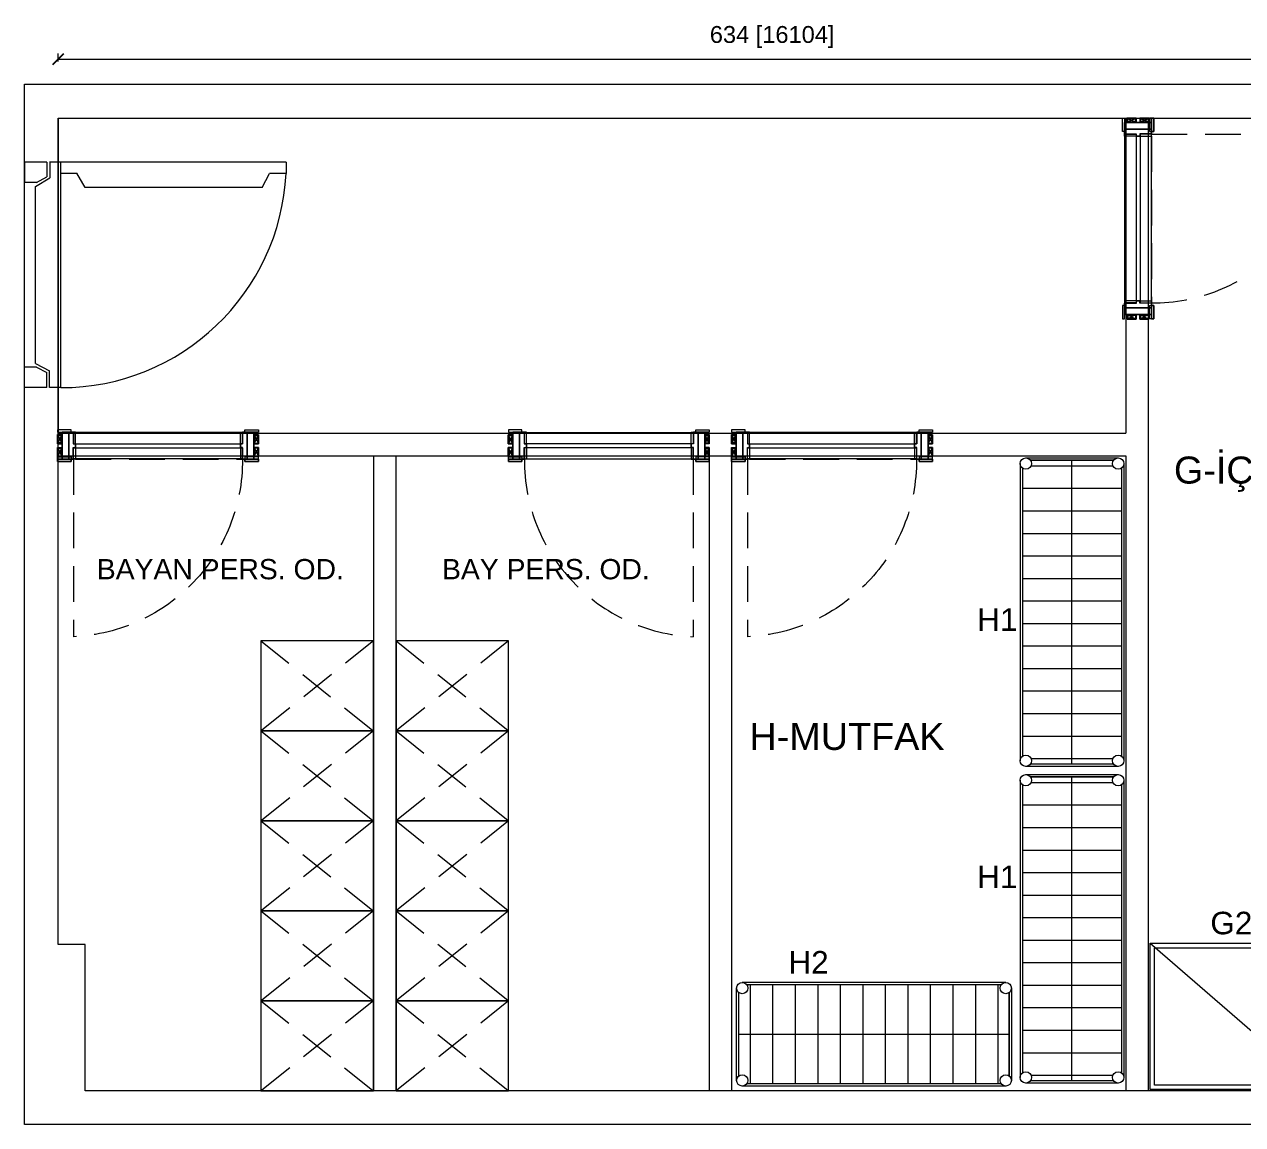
# Model space of a CAD drawing. Header units: millimetres. Extents: x 29001 to 40804, y -8833 to -5892.
# Drawn here: x 29509 to 30050, y -6412 to -5924 of the extents above; entities that cross this region are included whole.
import ezdxf

# ---------------------------------------------------------------- set-up
doc = ezdxf.new("R2010")
doc.units = ezdxf.units.MM
doc.linetypes.add('150821 Uyg - tasıyıcı (2BK)$0$150821 Uyg - tasıyıcı (2BK)$0$150515 Uyg - Çekirdekler$0$150515 Uyg - Çekirdekler - Bodrumlar$0$150515 Uyg - Çekirdekler$0$Uyg - Yangın Merdivenleri ve Asansörler$0$HIDDEN2', pattern=[4.7625, 3.175, -1.5875])
doc.linetypes.add('DASHED', pattern=[19.05, 12.7, -6.35])
doc.layers.get('0').update_dxf_attribs({"lineweight": 0})
doc.layers.get('Defpoints').update_dxf_attribs({"lineweight": 0})
for name, color, linetype, lineweight in [('İZDÜŞÜM - MARGO', 253, 'DASHED', 0), ('mutfak-Ekipman', 4, 'Continuous', 0), ('mutfak-poz no', 7, 'Continuous', 0), ('mutfak-s.oda panel kapısı', 54, 'Continuous', 0), ('YAZILAR - MARGO', 8, 'Continuous', 0)]:
    doc.layers.add(name, color=color, linetype=linetype, lineweight=lineweight)
doc.layers.add('KARKAS - MARGO', color=7, linetype='Continuous', lineweight=0, true_color=0xa300a3)
doc.styles.add('AUTOBAN', font='')
doc.styles.add('ekp-yazı', font='arial.ttf', dxfattribs={"height": 10})
doc.styles.get("Standard").update_dxf_attribs({"font": 'arial.ttf'})
doc.styles.get('AUTOBAN').set_extended_font_data('Helvetica Normal Tr')
doc.dimstyles.new('AUTO_DIM_1-50', dxfattribs={"dimtxt": 7.5, "dimasz": 5, "dimexe": 2.5, "dimexo": 15, "dimgap": 5, "dimtad": 1, "dimdec": 0, "dimrnd": 0.5, "dimdsep": 46, "dimtxsty": 'AUTOBAN', "dimblk": 'ARCHTICK', "dimcen": 5, "dimclrd": 256, "dimclre": 256, "dimclrt": 256, "dimadec": 0, "dimazin": 0, "dimtfac": 1, "dimtdec": 0, "dimtix": 1, "dimtofl": 0, "dimtmove": 0, "dimatfit": 0, "dimldrblk": 'ARCHTICK', "dimfxl": 1, "dimfxlon": 1, "dimtolj": 1, "dimtzin": 0, "dimlwd": -1, "dimlwe": -1, "dimarcsym": 0})

# ---------------------------------------------------------------- blocks, each defined once
blk = doc.blocks.new('_ArchTick')
at = {"color": 0, "linetype": 'ByBlock', "const_width": 0.15}
blk.add_lwpolyline([(-0.5, -0.5), (0.5, 0.5)], dxfattribs=at)
blk = doc.blocks.new('*D143')
at = {"transparency": 16777216}
for p, q in [((992.46, 180.46), (992.46, 183.96)), ((1626.46, 180.46), (1626.46, 183.96)), ((992.46, 181.46), (1626.46, 181.46))]:
    blk.add_line(p, q, dxfattribs=at)
at = {"layer": 'Defpoints', "color": 0, "transparency": 16777216}
for p in [(1626.46, 181.46), (992.46, 131.46), (1626.46, 131.46)]:
    blk.add_point(p, dxfattribs=at)
at = {"transparency": 16777216, "xscale": 5, "yscale": 5, "zscale": 5, "rotation": 180}
blk.add_blockref('_ArchTick', (992.46, 181.46), dxfattribs=at)
at = {"transparency": 16777216, "xscale": 5, "yscale": 5, "zscale": 5}
blk.add_blockref('_ArchTick', (1626.46, 181.46), dxfattribs=at)
at = {"transparency": 16777216, "insert": (1309.46, 191.32), "char_height": 7.5, "attachment_point": 5, "style": 'AUTOBAN', "bg_fill": 3, "box_fill_scale": 1.1, "bg_fill_color": 256, "bg_fill_true_color": 13158600, "bg_fill_transparency": 0}
blk.add_mtext('\\A1;634 [16104]', dxfattribs=at)
blk = doc.blocks.new('Soğuk O.Kapısı2')
at = {"ltscale": 2}
for p, q in [((-100, 116.2), (-100, 16.2)), ((-95, 116.2), (-95, 108.88)), ((-88.8, 105.58), (-95, 108.88)), ((-88.8, 105.58), (-88.8, 26.97)), ((-88.8, 26.97), (-95.05, 23.22)), ((-95.05, 16.2), (-95.05, 23.22)), ((0, 16.2), (-100, 16.2)), ((-100, 11.25), (-92.98, 11.25)), ((-89.23, 5), (-92.98, 11.25)), ((-10.62, 5), (-7.32, 11.2)), ((0, 11.2), (-7.32, 11.2)), ((-100, 10), (-93.43, 10)), ((-91.03, 5.35), (-93.43, 10)), ((-8.97, 5.35), (-6.57, 10)), ((0, 10), (-6.57, 10)), ((-100, 0), (-91.03, 0)), ((-10.62, 5), (-89.23, 5)), ((0, 0), (-8.97, 0))]:
    blk.add_line(p, q, dxfattribs=at)
at = {"ltscale": 5}
for p, q in [((-100, 116.2), (-95, 116.2)), ((-100, 16.2), (-100, 11.2)), ((0, 16.2), (0, 11.2)), ((-100, 10), (-100, 0)), ((0, 10), (0, 0)), ((-91.03, 5.35), (-91.03, 0)), ((-8.97, 5.35), (-8.97, 0))]:
    blk.add_line(p, q, dxfattribs=at)
blk.add_arc((-100, 16.2), 100.12, 0, 87.1376, dxfattribs=at)
blk = doc.blocks.new('A$C7F1D2CA6')
for points in [[(78.88, 89.21), (77.88, 89.21), (77.88, 83.21), (78.88, 83.21)], [(77.9, 89.21), (78.9, 89.21), (78.9, 83.21), (77.9, 83.21)], [(90.88, 87.21), (78.88, 87.21), (78.88, 84.21), (90.88, 84.21)], [(78.89, 89.21), (79.89, 89.21), (79.89, 83.21), (78.89, 83.21)], [(78.9, 87.21), (90.9, 87.21), (90.9, 84.21), (78.9, 84.21)], [(91.88, 89.21), (90.88, 89.21), (90.88, 83.21), (91.88, 83.21)], [(78.88, 84.21), (90.88, 84.21), (90.88, 82.21), (85.68, 82.21), (85.68, 81.21), (78.88, 81.21)], [(90.9, 84.21), (78.9, 84.21), (78.9, 82.21), (84.1, 82.21), (84.1, 81.21), (90.9, 81.21)], [(79, 7.1), (84, 7.1), (84, 82.11), (79, 82.11)], [(90.78, 7.1), (85.78, 7.1), (85.78, 82.11), (90.78, 82.11)], [(78.89, 0), (77.89, 0), (77.89, 6), (78.89, 6)], [(77.89, 0), (78.89, 0), (78.89, 6), (77.89, 6)], [(78.88, 0), (79.88, 0), (79.88, 6), (78.88, 6)], [(78.89, 5), (90.89, 5), (90.89, 7), (85.69, 7), (85.69, 8), (78.89, 8)], [(90.89, 5), (78.89, 5), (78.89, 7), (84.09, 7), (84.09, 8), (90.89, 8)], [(91.89, 0), (90.89, 0), (90.89, 6), (91.89, 6)], [(90.89, 2), (78.89, 2), (78.89, 5), (90.89, 5)], [(78.89, 2), (90.89, 2), (90.89, 5), (78.89, 5)]]:
    blk.add_lwpolyline(points, close=True)
at = {"layer": 'İZDÜŞÜM - MARGO', "linetype": '150821 Uyg - tasıyıcı (2BK)$0$150821 Uyg - tasıyıcı (2BK)$0$150515 Uyg - Çekirdekler$0$150515 Uyg - Çekirdekler - Bodrumlar$0$150515 Uyg - Çekirdekler$0$Uyg - Yangın Merdivenleri ve Asansörler$0$HIDDEN2', "ltscale": 5}
for p, q in [((78.89, 8), (78.88, 81.21)), ((78.88, 8), (78.89, 81.21))]:
    blk.add_line(p, q, dxfattribs=at)
blk.add_lwpolyline([(79, 7.1), (0, 7.1)], dxfattribs=at)
blk.add_arc((78.47, 3.61), 78.5, 89.6105, 177.4509, dxfattribs=at)
at = {"layer": 'KARKAS - MARGO'}
for p, q in [((80.09, 87.27), (84.08, 89.27)), ((84.09, 87.27), (80.09, 89.27)), ((84.09, 87.27), (80.09, 89.27)), ((80.09, 87.27), (84.09, 89.27)), ((85.69, 87.27), (89.69, 89.27)), ((89.69, 87.27), (85.69, 89.27)), ((85.69, 87.27), (89.69, 89.27)), ((89.69, 87.27), (85.7, 89.27)), ((79.89, 0), (83.88, 2)), ((83.89, 0), (79.89, 2)), ((84.09, 0), (80.09, 2)), ((80.09, 0), (84.09, 2)), ((85.69, 0), (89.69, 2)), ((89.69, 0), (85.69, 2)), ((85.89, 0), (89.89, 2)), ((89.89, 0), (85.9, 2))]:
    blk.add_line(p, q, dxfattribs=at)
for points in [[(84.09, 87.27), (80.09, 87.27), (80.09, 89.27), (84.09, 89.27)], [(80.09, 87.27), (84.09, 87.27), (84.09, 89.27), (80.09, 89.27)], [(83.89, 87.47), (80.29, 87.47), (80.29, 89.07), (83.89, 89.07)], [(80.29, 87.47), (83.89, 87.47), (83.89, 89.07), (80.29, 89.07)], [(89.69, 87.27), (85.69, 87.27), (85.69, 89.27), (89.69, 89.27)], [(85.69, 87.27), (89.69, 87.27), (89.69, 89.27), (85.69, 89.27)], [(89.49, 87.47), (85.89, 87.47), (85.89, 89.07), (89.49, 89.07)], [(85.89, 87.47), (89.49, 87.47), (89.49, 89.07), (85.89, 89.07)], [(83.89, 0), (79.89, 0), (79.89, 2), (83.89, 2)], [(80.09, 0), (84.09, 0), (84.09, 2), (80.09, 2)], [(83.69, 0.2), (80.09, 0.2), (80.09, 1.8), (83.69, 1.8)], [(80.29, 0.2), (83.89, 0.2), (83.89, 1.8), (80.29, 1.8)], [(89.69, 0), (85.69, 0), (85.69, 2), (89.69, 2)], [(85.89, 0), (89.89, 0), (89.89, 2), (85.89, 2)], [(89.49, 0.2), (85.89, 0.2), (85.89, 1.8), (89.49, 1.8)], [(86.09, 0.2), (89.69, 0.2), (89.69, 1.8), (86.09, 1.8)]]:
    blk.add_lwpolyline(points, close=True, dxfattribs=at)
blk = doc.blocks.new('istif rafı 137-46')
at = {"ltscale": 5}
for p, q in [((134.5, 0), (2.51, 0)), ((132.5, -1), (4.5, -1)), ((134.5, -46), (2.5, -46)), ((132.5, -45), (4.5, -45))]:
    blk.add_line(p, q, dxfattribs=at)
for p, q in [((0, -43.5), (0, -2.5)), ((1, -41.5), (1, -4.5)), ((136, -4.5), (136, -41.5)), ((136, -41.5), (136, -4.5)), ((137, -2.5), (137, -43.5))]:
    blk.add_line(p, q)
at = {"color": 149, "ltscale": 5}
for p, q in [((3.5, -4.79), (3.5, -41.21)), ((13.5, -1), (13.5, -45)), ((23.5, -1), (23.5, -45)), ((33.5, -1), (33.5, -45)), ((43.5, -1), (43.5, -45)), ((53.5, -1), (53.5, -45)), ((63.5, -1), (63.5, -45)), ((73.5, -1), (73.5, -45)), ((83.5, -1), (83.5, -45)), ((93.5, -1), (93.5, -45)), ((103.5, -1), (103.5, -45)), ((113.5, -1), (113.5, -45)), ((123.5, -1), (123.5, -45)), ((133.5, -4.79), (133.5, -41.21)), ((1, -23), (136, -23))]:
    blk.add_line(p, q, dxfattribs=at)
at = {"ltscale": 5}
for centre in [(2.5, -2.5), (134.5, -2.5), (2.5, -43.5), (134.5, -43.5)]:
    blk.add_circle(centre, 2.5, dxfattribs=at)
blk = doc.blocks.new('istif rafı 122-46')
at = {"ltscale": 5}
for p, q in [((119.5, 0), (2.51, 0)), ((117.5, -1), (4.5, -1)), ((119.5, -46), (2.5, -46)), ((117.5, -45), (4.5, -45))]:
    blk.add_line(p, q, dxfattribs=at)
for p, q in [((0, -43.5), (0, -2.5)), ((1, -41.5), (1, -4.5)), ((121, -4.5), (121, -41.5)), ((121, -41.5), (121, -4.5)), ((122, -2.5), (122, -43.5))]:
    blk.add_line(p, q)
at = {"color": 149, "ltscale": 5}
for p, q in [((6, -1), (6, -45)), ((16, -1), (16, -45)), ((26, -1), (26, -45)), ((36, -1), (36, -45)), ((46, -1), (46, -45)), ((56, -1), (56, -45)), ((66, -1), (66, -45)), ((76, -1), (76, -45)), ((86, -1), (86, -45)), ((96, -1), (96, -45)), ((106, -1), (106, -45)), ((116, -1), (116, -45)), ((1, -23), (121, -23))]:
    blk.add_line(p, q, dxfattribs=at)
at = {"ltscale": 5}
for centre in [(2.5, -2.5), (119.5, -2.5), (2.5, -43.5), (119.5, -43.5)]:
    blk.add_circle(centre, 2.5, dxfattribs=at)
blk = doc.blocks.new('A$C3F14655D')
at = {"color": 4}
for points in [[(0, 65), (75, 65), (75, 0), (0, 0), (0, 65), (75, 0)], [(0, 65), (75, 65), (75, 0), (0, 0), (0, 65)]]:
    blk.add_lwpolyline(points, dxfattribs=at)
blk.add_lwpolyline([(2, 63), (73, 63), (73, 2), (2, 2)], close=True, dxfattribs=at)
blk = doc.blocks.new('MUTFAK')
for p, q in [((992.46, -211.66), (992.46, 155.34)), ((992.46, 155.34), (1626.46, 155.34)), ((992.46, 15.34), (1466.46, 15.34)), ((992.46, 5.34), (1466.46, 5.34)), ((992.46, 5.34), (1142.46, 5.34)), ((1132.46, 5.34), (1132.46, -276.66)), ((1142.46, -276.66), (1142.46, 5.34)), ((1281.46, 5.34), (1281.46, -276.66)), ((1291.46, 5.34), (1291.46, -276.66)), ((1466.46, 5.34), (1466.46, -276.66)), ((1004.46, -211.66), (992.46, -211.66)), ((1004.46, -276.66), (1004.46, -211.66)), ((1553.46, -276.66), (1004.46, -276.66)), ((1553.46, -276.66), (1004.46, -276.66)), ((1142.46, -276.66), (1152.46, -276.66))]:
    blk.add_line(p, q)
for points in [[(1641.46, -291.66), (977.46, -291.66), (977.46, 170.34), (1641.46, 170.34)], [(1132.46, -116.82), (1132.46, -76.82), (1082.46, -76.82), (1082.46, -116.82)], [(1192.46, -116.82), (1192.46, -76.82), (1142.46, -76.82), (1142.46, -116.82)], [(1132.46, -156.78), (1132.46, -116.78), (1082.46, -116.78), (1082.46, -156.78)], [(1192.46, -156.78), (1192.46, -116.78), (1142.46, -116.78), (1142.46, -156.78)], [(1132.46, -196.74), (1132.46, -156.74), (1082.46, -156.74), (1082.46, -196.74)], [(1192.46, -196.74), (1192.46, -156.74), (1142.46, -156.74), (1142.46, -196.74)], [(1132.46, -236.7), (1132.46, -196.7), (1082.46, -196.7), (1082.46, -236.7)], [(1192.46, -236.7), (1192.46, -196.7), (1142.46, -196.7), (1142.46, -236.7)], [(1132.46, -276.66), (1132.46, -236.66), (1082.46, -236.66), (1082.46, -276.66)], [(1192.46, -276.66), (1192.46, -236.66), (1142.46, -236.66), (1142.46, -276.66)]]:
    blk.add_lwpolyline(points, close=True)
at = {"linetype": '150821 Uyg - tasıyıcı (2BK)$0$150821 Uyg - tasıyıcı (2BK)$0$150515 Uyg - Çekirdekler$0$150515 Uyg - Çekirdekler - Bodrumlar$0$150515 Uyg - Çekirdekler$0$Uyg - Yangın Merdivenleri ve Asansörler$0$HIDDEN2', "ltscale": 5}
for points in [[(1132.46, -76.82), (1082.46, -116.82), (1132.46, -156.78), (1082.46, -196.74)], [(1082.46, -76.82), (1132.46, -116.82), (1082.46, -156.78), (1132.46, -196.74)], [(1192.46, -76.82), (1142.46, -116.82), (1192.46, -156.78), (1142.46, -196.74)], [(1142.46, -76.82), (1192.46, -116.82), (1142.46, -156.78), (1192.46, -196.74)], [(1132.46, -196.7), (1082.46, -236.7), (1132.46, -276.66)], [(1082.46, -196.7), (1132.46, -236.7), (1082.46, -276.66)], [(1192.46, -196.7), (1142.46, -236.7), (1192.46, -276.66)], [(1142.46, -196.7), (1192.46, -236.7), (1142.46, -276.66)]]:
    blk.add_lwpolyline(points, dxfattribs=at)
at = {"xscale": -1, "rotation": 270}
for p in [(992.17, -75.05), (1291.46, -75.05)]:
    blk.add_blockref('A$C7F1D2CA6', p, dxfattribs=at)
at = {"rotation": 90}
blk.add_blockref('A$C7F1D2CA6', (1281.57, -75.05), dxfattribs=at)
blk.add_blockref('A$C3F14655D', (1477.27, -276.08))
at = {"layer": 'mutfak-Ekipman', "rotation": 90}
for p in [(1419.59, -132.58), (1419.59, -273.21)]:
    blk.add_blockref('istif rafı 137-46', p, dxfattribs=at)
at = {"layer": 'mutfak-Ekipman'}
blk.add_blockref('istif rafı 122-46', (1293.68, -228.52), dxfattribs=at)
at = {"layer": 'mutfak-poz no', "char_height": 10, "attachment_point": 1, "style": 'ekp-yazı'}
for s, insert in [('H1', (1400.52, -62.38)), ('H1', (1400.52, -176.63)), ('G2', (1504.03, -197.13)), ('H2', (1316.71, -214.56))]:
    blk.add_mtext_dynamic_manual_height_columns(s, width=12.0866, gutter_width=60, heights=[0], dxfattribs=dict(at, insert=insert))
at = {"layer": 'YAZILAR - MARGO', "attachment_point": 1}
for s, insert, char_height in [('G-İÇECEK', (1487.85, 5.02), 12), ('BAYAN PERS. OD.', (1009.63, -40.48), 9), ('BAY PERS. OD.', (1162.91, -40.48), 9), ('H-MUTFAK', (1299.4, -113.26), 12)]:
    blk.add_mtext_dynamic_manual_height_columns(s, width=176.5912, gutter_width=12.5, heights=[0], dxfattribs=dict(at, insert=insert, char_height=char_height))
dim = blk.add_linear_dim(base=(1626.46, 181.46), p1=(992.46, 131.46), p2=(1626.46, 131.46), dimstyle='AUTO_DIM_1-50', override={"dimtfill": 1, "dimarcsym": 2})
dim.commit()
dim.dimension.update_dxf_attribs({"geometry": '*D143', "text_midpoint": (1309.46, 191.32)})
for p, q in [((992.46, 155.34), (992.46, 15.34)), ((1466.46, 155.34), (1466.46, 15.34)), ((1476.46, 155.34), (1476.46, -276.66))]:
    blk.add_line(p, q)
at = {"rotation": 180}
blk.add_blockref('A$C7F1D2CA6', (1556.84, 155.34), dxfattribs=at)
at = {"layer": 'mutfak-s.oda panel kapısı', "rotation": 270}
blk.add_blockref('Soğuk O.Kapısı2', (977.46, 35.74), dxfattribs=at)

msp = doc.modelspace()

# ---------------------------------------------------------------- block references
at = {"color": 6}
msp.add_blockref('MUTFAK', (28531.6, -6120.65), dxfattribs=at)

doc.saveas('drawing.dxf')
